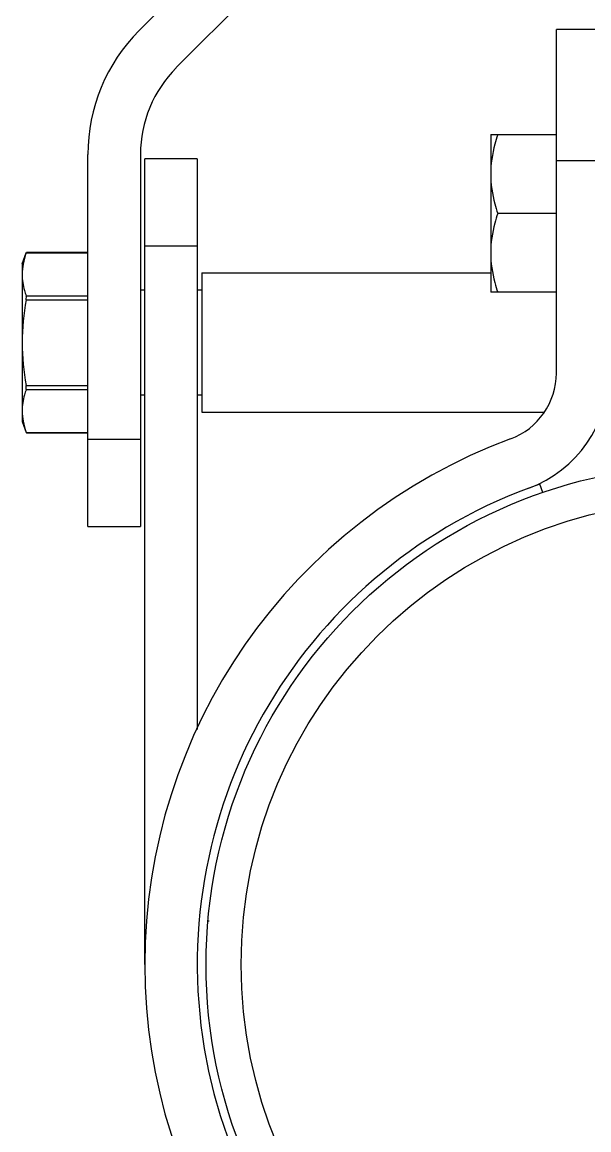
# Model space of a CAD drawing. Extents: x 27938 to 1507990, y 110129 to 923079.
# Drawn here: x 479644 to 480396, y 340495 to 341964 of the extents above; entities that cross this region are included whole.
import ezdxf

# ---------------------------------------------------------------- set-up
doc = ezdxf.new("R2010")
doc.units = 0
doc.header["$LTSCALE"] = 1000
doc.header["$MEASUREMENT"] = 0

msp = doc.modelspace()

# ---------------------------------------------------------------- linework, layer by layer
at = {"linetype": 'Continuous'}
for p, q in [((479799.6, 341952.8), (480095.8, 342249)), ((480145.1, 342199.7), (479848.9, 341903.5)), ((480353, 341498.4), (480353, 341954.1)), ((480422.7, 341954.1), (480353, 341954.1)), ((480265.9, 341814.7), (480265.9, 341605.6)), ((480265.9, 341814.7), (480353, 341814.7)), ((479731.6, 341294.9), (479731.6, 341788.5)), ((479801.3, 341788.5), (479801.3, 341294.9)), ((479807.1, 340714.1), (479807.1, 341782.7)), ((479876.8, 341782.7), (479807.1, 341782.7)), ((479876.8, 341782.7), (479876.8, 341025.7)), ((480422.7, 341779.8), (480353, 341779.8)), ((480353, 341710.1), (480275.2, 341710.1)), ((479644.4, 341643.3), (479649.7, 341657.8)), ((479649.7, 341657.8), (479650, 341658.6)), ((479649.7, 341657.8), (479731.6, 341657.8)), ((479650, 341658.6), (479731.6, 341658.6)), ((479876.8, 341666.6), (479807.1, 341666.6)), ((479644.4, 341643.3), (479644.4, 341434.3)), ((479882.6, 341631.2), (479882.6, 341446.5)), ((479882.6, 341631.2), (480265.9, 341631.2)), ((479649.7, 341600.8), (479731.6, 341600.8)), ((479807.1, 341608.5), (479801.3, 341608.5)), ((479807.1, 341608.5), (479801.3, 341608.5)), ((479882.6, 341608.5), (479876.8, 341608.5)), ((479882.6, 341608.5), (479876.8, 341608.5)), ((480353, 341605.6), (480265.9, 341605.6)), ((479649.7, 341595.8), (479731.6, 341595.8)), ((479649.7, 341481.8), (479731.6, 341481.8)), ((479649.7, 341476.8), (479731.6, 341476.8)), ((479807.1, 341469.1), (479801.3, 341469.1)), ((479807.1, 341469.1), (479801.3, 341469.1)), ((479882.6, 341469.1), (479876.8, 341469.1)), ((479882.6, 341469.1), (479876.8, 341469.1)), ((479882.6, 341446.5), (480336.3, 341446.5)), ((479644.4, 341434.3), (479649.7, 341419.8)), ((479649.7, 341419.8), (479731.6, 341419.8)), ((479650, 341419), (479649.7, 341419.8)), ((479650, 341419), (479731.6, 341419)), ((479731.6, 341411), (479801.3, 341411)), ((480334.9, 341340.1), (480331.1, 341351.1)), ((479731.6, 341294.9), (479801.3, 341294.9)), ((479891.6, 340772.1), (479892.5, 340772.1))]:
    msp.add_line(p, q, dxfattribs=at)
for radius in [662.1, 615.6]:
    msp.add_circle((480550.5, 340714.1), radius, dxfattribs=at)
for centre, radius, start, end in [((479963.9, 341788.5), 232.3, 135, 180), ((479963.9, 341788.5), 162.6, 135, 180), ((480260.1, 341498.4), 92.9, 290.3175, 0), ((480260.1, 341498.4), 162.6, 290.3175, 0), ((480550.5, 340714.1), 743.4, 110.3175, 249.6825), ((480550.5, 340714.1), 673.7, 109, 71)]:
    msp.add_arc(centre, radius, start, end, dxfattribs=at)
for points, knots in [([(480275.2, 341814.7), (480273.8, 341810.4), (480268.7, 341793.5), (480265.9, 341775.7), (480265.9, 341762.4)], [0, 0, 0, 0, 0.251892, 1, 1, 1, 1]), ([(480265.9, 341762.4), (480265.9, 341749.1), (480268.7, 341731.3), (480273.8, 341714.4), (480275.2, 341710.1)], [0, 0, 0, 0, 0.748108, 1, 1, 1, 1]), ([(480275.2, 341710.1), (480273.8, 341705.9), (480268.7, 341688.9), (480265.9, 341671.1), (480265.9, 341657.9)], [0, 0, 0, 0, 0.251892, 1, 1, 1, 1]), ([(480265.9, 341657.9), (480265.9, 341644.6), (480268.7, 341626.8), (480273.8, 341609.8), (480275.2, 341605.6)], [0, 0, 0, 0, 0.748108, 1, 1, 1, 1]), ([(479644.4, 341629.3), (479644.4, 341622.1), (479646, 341612.4), (479648.9, 341603.2), (479649.7, 341600.8)], [0, 0, 0, 0, 0.744761, 1, 1, 1, 1]), ([(479649.7, 341595.8), (479649.8, 341596.3), (479650, 341598), (479650.1, 341599.7), (479649.7, 341600.8)], [0, 0, 0, 0, 0.299097, 1, 1, 1, 1]), ([(479649.7, 341476.8), (479649.8, 341477.1), (479650.1, 341478.7), (479650, 341480.4), (479649.7, 341481.8)], [0, 0, 0, 0, 0.185973, 1, 1, 1, 1]), ([(479649.7, 341476.8), (479648.9, 341474.4), (479646, 341465.2), (479644.4, 341455.5), (479644.4, 341448.3)], [0, 0, 0, 0, 0.25524, 1, 1, 1, 1])]:
    msp.add_open_spline(points, degree=3, knots=knots, dxfattribs=at)
for points in [[(479649.7, 341657.8), (479648.1, 341653), (479646.7, 341648.1), (479645.7, 341643.1)], [(479645.7, 341643.1), (479644.9, 341638.6), (479644.4, 341633.9), (479644.4, 341629.3)], [(479649.7, 341595.8), (479646.5, 341577), (479644.4, 341557.9), (479644.4, 341538.8)], [(479644.4, 341538.8), (479644.4, 341519.7), (479646.5, 341500.6), (479649.7, 341481.8)], [(479644.4, 341448.3), (479644.4, 341443.7), (479644.9, 341439), (479645.7, 341434.5)], [(479645.7, 341434.5), (479646.7, 341429.5), (479648.1, 341424.6), (479649.7, 341419.8)]]:
    msp.add_open_spline(points, degree=3, dxfattribs=at)

doc.saveas('drawing.dxf')
